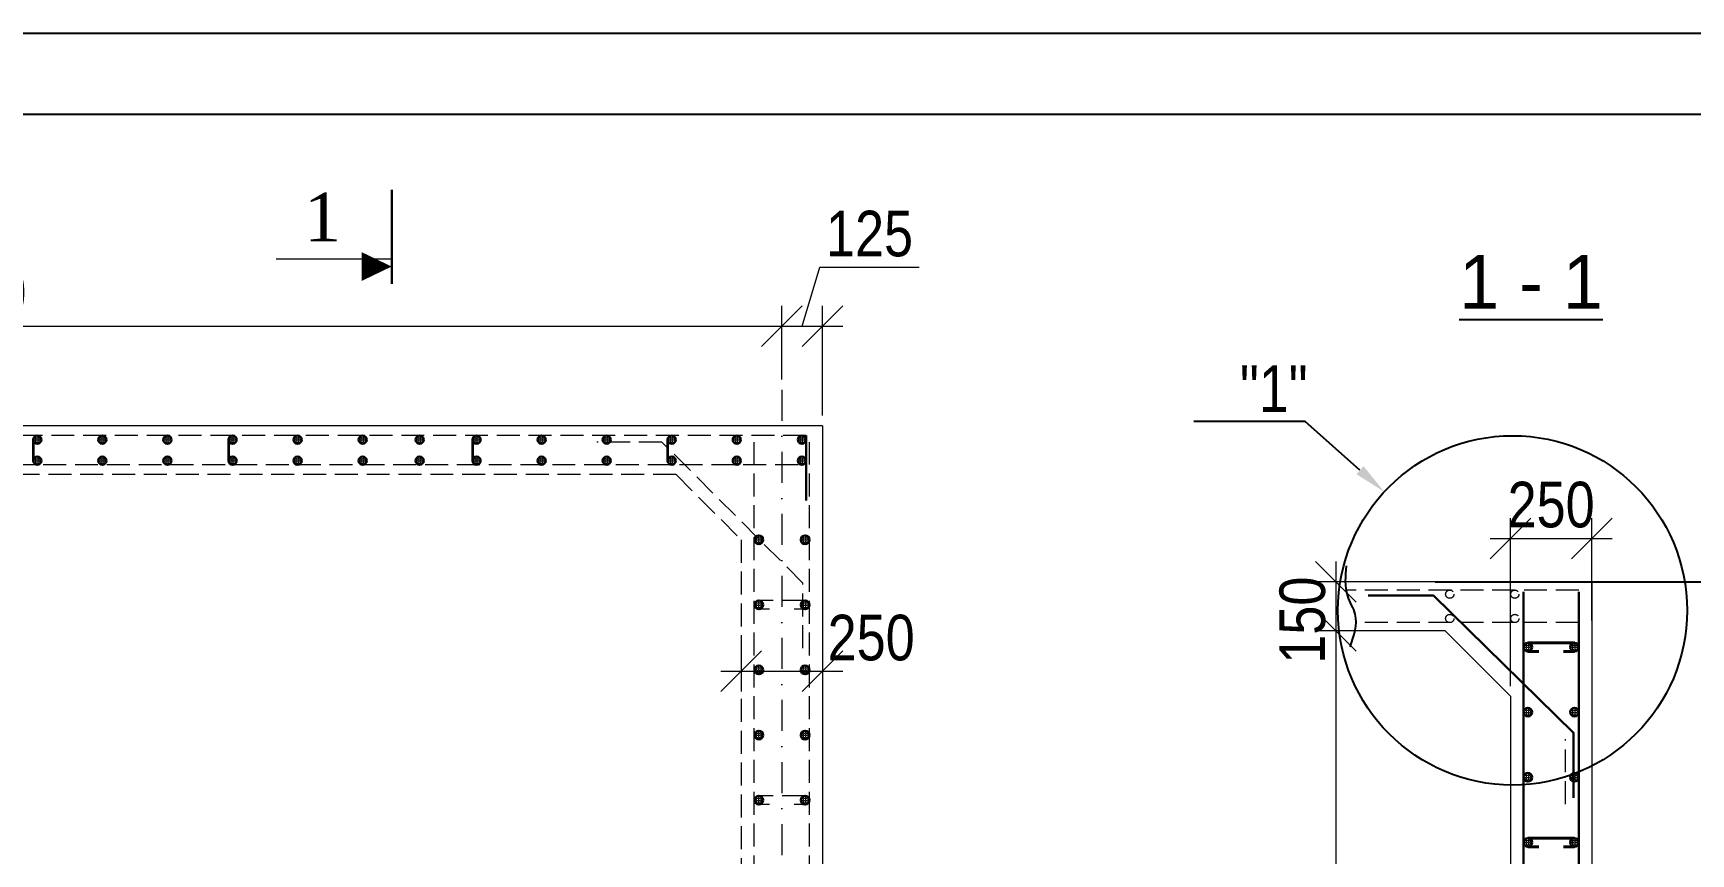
# Model space of a CAD drawing. Header units: millimetres. Extents: x 1067644 to 1117794, y -913136 to -692535.
# Drawn here: x 1088525 to 1098716, y -792781 to -787739 of the extents above; entities that cross this region are included whole.
import ezdxf
from ezdxf import colors
from ezdxf.entities.mleader import LeaderData, LeaderLine
from ezdxf.math import Vec2, Vec3

# ---------------------------------------------------------------- set-up
doc = ezdxf.new("R2010")
doc.units = ezdxf.units.MM
doc.linetypes.add('DASHDOT', pattern=[25.4, 12.7, -6.35, 0, -6.35])
doc.linetypes.add('Hidden Line', pattern=[391.222223, 282.222223, -109])
doc.layers.add('Annotation - Text', color=7, linetype='Continuous')
doc.layers.add('Layer3', color=7, linetype='Continuous', lineweight=13)
doc.styles.get("Standard").update_dxf_attribs({"font": 'a3ar(la).ttf'})
doc.styles.add('style6', font='ARIALN.TTF', dxfattribs={"height": 300})
doc.styles.add('Times New Roman', font='times.ttf')
doc.styles.add('yazitipi', font='ARIALN.TTF')
doc.dimstyles.new('sevda', dxfattribs={"dimscale": 100, "dimtxt": 2.8, "dimasz": 2.5, "dimexe": 1.25, "dimexo": 0.625, "dimtad": 1, "dimtxsty": 'yazitipi', "dimblk": 'OBLIQUE', "dimcen": 2.5, "dimdle": 1.25, "dimclrd": 253, "dimclre": 253, "dimclrt": 73, "dimaunit": 1, "dimadec": 3, "dimazin": 0, "dimtfac": 1, "dimtmove": 1, "dimatfit": 3, "dimfxl": 1, "dimlwd": 13, "dimlwe": 13, "dimarcsym": 0})

# ---------------------------------------------------------------- blocks, each defined once
blk = doc.blocks.new('_Oblique')
at = {"color": 0, "linetype": 'ByBlock', "lineweight": -2}
blk.add_line((-0.5, -0.5), (0.5, 0.5), dxfattribs=at)
blk = doc.blocks.new('*D67')
at = {"color": 253, "lineweight": 13, "ltscale": 15, "transparency": 16777216}
for p, q in [((1083127, -789919), (1083127, -789414)), ((1093127, -789867), (1093127, -789414)), ((1083002, -789539), (1093252, -789539))]:
    blk.add_line(p, q, dxfattribs=at)
at = {"layer": 'Defpoints', "color": 0, "ltscale": 15, "transparency": 16777216}
for p in [(1093127, -789539), (1093127, -789930), (1083127, -789981)]:
    blk.add_point(p, dxfattribs=at)
at = {"color": 253, "lineweight": 13, "ltscale": 15, "transparency": 16777216, "xscale": 250, "yscale": 250, "zscale": 250, "rotation": 180}
blk.add_blockref('_Oblique', (1083127, -789539), dxfattribs=at)
at = {"color": 253, "lineweight": 13, "ltscale": 15, "transparency": 16777216, "xscale": 250, "yscale": 250, "zscale": 250}
blk.add_blockref('_Oblique', (1093127, -789539), dxfattribs=at)
at = {"color": 73, "ltscale": 15, "transparency": 16777216, "insert": (1088127, -789334), "char_height": 280, "attachment_point": 5, "style": 'yazitipi'}
blk.add_mtext('5000', dxfattribs=at)
blk = doc.blocks.new('*D69')
at = {"color": 253, "lineweight": 13, "ltscale": 15, "transparency": 16777216}
for p, q in [((1093252, -789539), (1093361, -789177)), ((1093361, -789177), (1093973, -789177)), ((1093127, -789867), (1093127, -789414)), ((1093377, -790088), (1093377, -789414)), ((1093002, -789539), (1093502, -789539))]:
    blk.add_line(p, q, dxfattribs=at)
at = {"layer": 'Defpoints', "color": 0, "ltscale": 15, "transparency": 16777216}
for p in [(1093377, -789539), (1093127, -789930), (1093377, -790151)]:
    blk.add_point(p, dxfattribs=at)
at = {"color": 253, "lineweight": 13, "ltscale": 15, "transparency": 16777216, "xscale": 250, "yscale": 250, "zscale": 250, "rotation": 180}
blk.add_blockref('_Oblique', (1093127, -789539), dxfattribs=at)
at = {"color": 253, "lineweight": 13, "ltscale": 15, "transparency": 16777216, "xscale": 250, "yscale": 250, "zscale": 250}
blk.add_blockref('_Oblique', (1093377, -789539), dxfattribs=at)
at = {"color": 73, "ltscale": 15, "transparency": 16777216, "insert": (1093667, -788972), "char_height": 280, "attachment_point": 5, "style": 'yazitipi'}
blk.add_mtext('125', dxfattribs=at)
blk = doc.blocks.new('*D114')
at = {"color": 253, "lineweight": 13, "ltscale": 15, "transparency": 16777216}
for p, q in [((1093377, -791405), (1093377, -791784)), ((1092877, -791554), (1092877, -791784)), ((1092752, -791659), (1093502, -791659))]:
    blk.add_line(p, q, dxfattribs=at)
at = {"layer": 'Defpoints', "color": 0, "ltscale": 15, "transparency": 16777216}
for p in [(1093377, -791343), (1092877, -791492), (1093377, -791659)]:
    blk.add_point(p, dxfattribs=at)
at = {"color": 253, "lineweight": 13, "ltscale": 15, "transparency": 16777216, "xscale": 250, "yscale": 250, "zscale": 250, "rotation": 180}
blk.add_blockref('_Oblique', (1092877, -791659), dxfattribs=at)
at = {"color": 253, "lineweight": 13, "ltscale": 15, "transparency": 16777216, "xscale": 250, "yscale": 250, "zscale": 250}
blk.add_blockref('_Oblique', (1093377, -791659), dxfattribs=at)
at = {"color": 73, "ltscale": 15, "transparency": 16777216, "insert": (1093677, -791454), "char_height": 280, "attachment_point": 5, "style": 'yazitipi'}
blk.add_mtext('250', dxfattribs=at)
blk = doc.blocks.new('ntnntyht')
at = {"lineweight": 25}
blk.add_line((1961564, -20955), (2003567, -20955), dxfattribs=at)
at = {"lineweight": 25, "ltscale": 15}
blk.add_line((2003045, -21477), (1963653, -21477), dxfattribs=at)
blk = doc.blocks.new('*D491')
at = {"color": 253, "lineweight": 13, "ltscale": 15, "transparency": 16777216}
for p, q in [((1096534, -790985), (1096534, -791535)), ((1097162, -791110), (1096409, -791110)), ((1097142, -791410), (1096409, -791410))]:
    blk.add_line(p, q, dxfattribs=at)
at = {"layer": 'Defpoints', "color": 0, "ltscale": 15, "transparency": 16777216}
for p in [(1097225, -791110), (1096534, -791410), (1097205, -791410)]:
    blk.add_point(p, dxfattribs=at)
at = {"color": 253, "lineweight": 13, "ltscale": 15, "transparency": 16777216, "xscale": 250, "yscale": 250, "zscale": 250}
for p, rotation in [((1096534, -791110), 90), ((1096534, -791410), 270)]:
    blk.add_blockref('_Oblique', p, dxfattribs=dict(at, rotation=rotation))
at = {"color": 73, "ltscale": 15, "transparency": 16777216, "insert": (1096329, -791345), "char_height": 280, "attachment_point": 5, "rotation": 90, "style": 'yazitipi'}
blk.add_mtext('150', dxfattribs=at)
blk = doc.blocks.new('*D492')
at = {"color": 253, "lineweight": 13, "ltscale": 15, "transparency": 16777216}
for p, q in [((1096534, -791285), (1096534, -799235)), ((1096713, -791410), (1096409, -791410)), ((1097083, -799110), (1096409, -799110))]:
    blk.add_line(p, q, dxfattribs=at)
at = {"layer": 'Defpoints', "color": 0, "ltscale": 15, "transparency": 16777216}
for p in [(1096776, -791410), (1096534, -799110), (1097146, -799110)]:
    blk.add_point(p, dxfattribs=at)
at = {"color": 253, "lineweight": 13, "ltscale": 15, "transparency": 16777216, "xscale": 250, "yscale": 250, "zscale": 250}
for p, rotation in [((1096534, -791410), 90), ((1096534, -799110), 270)]:
    blk.add_blockref('_Oblique', p, dxfattribs=dict(at, rotation=rotation))
at = {"color": 73, "ltscale": 15, "transparency": 16777216, "insert": (1096329, -795260), "char_height": 280, "attachment_point": 5, "rotation": 90, "style": 'yazitipi'}
blk.add_mtext('3850', dxfattribs=at)
blk = doc.blocks.new('*D497')
at = {"color": 253, "lineweight": 13, "ltscale": 15, "transparency": 16777216}
for p, q in [((1097607, -791750), (1097607, -790718)), ((1098107, -791348), (1098107, -790718)), ((1097482, -790843), (1098232, -790843))]:
    blk.add_line(p, q, dxfattribs=at)
at = {"layer": 'Defpoints', "color": 0, "ltscale": 15, "transparency": 16777216}
for p in [(1098107, -790843), (1098107, -791410), (1097607, -791812)]:
    blk.add_point(p, dxfattribs=at)
at = {"color": 253, "lineweight": 13, "ltscale": 15, "transparency": 16777216, "xscale": 250, "yscale": 250, "zscale": 250, "rotation": 180}
blk.add_blockref('_Oblique', (1097607, -790843), dxfattribs=at)
at = {"color": 253, "lineweight": 13, "ltscale": 15, "transparency": 16777216, "xscale": 250, "yscale": 250, "zscale": 250}
blk.add_blockref('_Oblique', (1098107, -790843), dxfattribs=at)
at = {"color": 73, "ltscale": 15, "transparency": 16777216, "insert": (1097857, -790637), "char_height": 280, "attachment_point": 5, "style": 'yazitipi'}
blk.add_mtext('250', dxfattribs=at)

msp = doc.modelspace()

# ---------------------------------------------------------------- hatches: boundary and pattern name
at = {"lineweight": 9, "ltscale": 15}
h = msp.add_hatch(dxfattribs=at)
h.set_pattern_fill('ANGLE', color=256, scale=1.9)
h.set_pattern_definition([(0, (-822978.165, 653661.425), (0, 13.2715), [9.652, -3.6195]), (90, (-822978.165, 653661.425), (-13.2715, 8e-16), [9.652, -3.6195])])
edge = h.paths.add_edge_path()
edge.add_arc((1088550.99, -790236.322), 25.429, 0, 360)
h = msp.add_hatch(dxfattribs=at)
h.set_pattern_fill('ANGLE', color=256, scale=1.9)
h.set_pattern_definition([(0, (-822578.165, 653661.425), (0, 13.2715), [9.652, -3.6195]), (90, (-822578.165, 653661.425), (-13.2715, 8e-16), [9.652, -3.6195])])
edge = h.paths.add_edge_path()
edge.add_arc((1088950.99, -790236.322), 25.429, 0, 360)
h = msp.add_hatch(dxfattribs=at)
h.set_pattern_fill('ANGLE', color=256, scale=1.9)
h.set_pattern_definition([(0, (-822178.165, 653661.425), (0, 13.2715), [9.652, -3.6195]), (90, (-822178.165, 653661.425), (-13.2715, 8e-16), [9.652, -3.6195])])
edge = h.paths.add_edge_path()
edge.add_arc((1089350.99, -790236.322), 25.429, 0, 360)
h = msp.add_hatch(dxfattribs=at)
h.set_pattern_fill('ANGLE', color=256, scale=1.9)
h.set_pattern_definition([(0, (-821778.165, 653661.425), (0, 13.2715), [9.652, -3.6195]), (90, (-821778.165, 653661.425), (-13.2715, 8e-16), [9.652, -3.6195])])
edge = h.paths.add_edge_path()
edge.add_arc((1089750.99, -790236.322), 25.429, 0, 360)
h = msp.add_hatch(dxfattribs=at)
h.set_pattern_fill('ANGLE', color=256, scale=1.9)
h.set_pattern_definition([(0, (-821378.165, 653661.425), (0, 13.2715), [9.652, -3.6195]), (90, (-821378.165, 653661.425), (-13.2715, 8e-16), [9.652, -3.6195])])
edge = h.paths.add_edge_path()
edge.add_arc((1090150.99, -790236.322), 25.429, 0, 360)
h = msp.add_hatch(dxfattribs=at)
h.set_pattern_fill('ANGLE', color=256, scale=1.9)
h.set_pattern_definition([(0, (-820978.165, 653661.425), (0, 13.2715), [9.652, -3.6195]), (90, (-820978.165, 653661.425), (-13.2715, 8e-16), [9.652, -3.6195])])
edge = h.paths.add_edge_path()
edge.add_arc((1090550.99, -790236.322), 25.429, 0, 360)
h = msp.add_hatch(dxfattribs=at)
h.set_pattern_fill('ANGLE', color=256, scale=1.9)
h.set_pattern_definition([(0, (-820628.165, 653661.425), (0, 13.2715), [9.652, -3.6195]), (90, (-820628.165, 653661.425), (-13.2715, 8e-16), [9.652, -3.6195])])
edge = h.paths.add_edge_path()
edge.add_arc((1090900.99, -790236.322), 25.429, 0, 360)
h = msp.add_hatch(dxfattribs=at)
h.set_pattern_fill('ANGLE', color=256, scale=1.9)
h.set_pattern_definition([(0, (-820278.165, 653661.425), (0, 13.2715), [9.652, -3.6195]), (90, (-820278.165, 653661.425), (-13.2715, 8e-16), [9.652, -3.6195])])
edge = h.paths.add_edge_path()
edge.add_arc((1091250.99, -790236.322), 25.429, 0, 360)
h = msp.add_hatch(dxfattribs=at)
h.set_pattern_fill('ANGLE', color=256, scale=1.9)
h.set_pattern_definition([(0, (-819878.165, 653661.425), (0, 13.2715), [9.652, -3.6195]), (90, (-819878.165, 653661.425), (-13.2715, 8e-16), [9.652, -3.6195])])
edge = h.paths.add_edge_path()
edge.add_arc((1091650.99, -790236.322), 25.429, 0, 360)
h = msp.add_hatch(dxfattribs=at)
h.set_pattern_fill('ANGLE', color=256, scale=1.9)
h.set_pattern_definition([(0, (-819478.165, 653661.425), (0, 13.2715), [9.652, -3.6195]), (90, (-819478.165, 653661.425), (-13.2715, 8e-16), [9.652, -3.6195])])
edge = h.paths.add_edge_path()
edge.add_arc((1092050.99, -790236.322), 25.429, 0, 360)
h = msp.add_hatch(dxfattribs=at)
h.set_pattern_fill('ANGLE', color=256, scale=1.9)
h.set_pattern_definition([(0, (-819078.165, 653661.425), (0, 13.2715), [9.652, -3.6195]), (90, (-819078.165, 653661.425), (-13.2715, 8e-16), [9.652, -3.6195])])
edge = h.paths.add_edge_path()
edge.add_arc((1092450.99, -790236.322), 25.429, 0, 360)
h = msp.add_hatch(dxfattribs=at)
h.set_pattern_fill('ANGLE', color=256, scale=1.9)
h.set_pattern_definition([(0, (-818678.165, 653661.425), (0, 13.2715), [9.652, -3.6195]), (90, (-818678.165, 653661.425), (-13.2715, 8e-16), [9.652, -3.6195])])
edge = h.paths.add_edge_path()
edge.add_arc((1092850.99, -790236.322), 25.429, 0, 360)
h = msp.add_hatch(dxfattribs=at)
h.set_pattern_fill('ANGLE', color=256, scale=1.9)
h.set_pattern_definition([(0, (-818278.165, 653661.425), (0, 13.2715), [9.652, -3.6195]), (90, (-818278.165, 653661.425), (-13.2715, 8e-16), [9.652, -3.6195])])
edge = h.paths.add_edge_path()
edge.add_arc((1093250.99, -790236.322), 25.429, 0, 360)
h = msp.add_hatch(dxfattribs=at)
h.set_pattern_fill('ANGLE', color=256, scale=1.9)
h.set_pattern_definition([(0, (-822978.165, 653532.283), (0, 13.2715), [9.652, -3.6195]), (90, (-822978.165, 653532.283), (-13.2715, 8e-16), [9.652, -3.6195])])
edge = h.paths.add_edge_path()
edge.add_arc((1088550.99, -790365.464), 25.429, 0, 360)
h = msp.add_hatch(dxfattribs=at)
h.set_pattern_fill('ANGLE', color=256, scale=1.9)
h.set_pattern_definition([(0, (-822578.165, 653532.283), (0, 13.2715), [9.652, -3.6195]), (90, (-822578.165, 653532.283), (-13.2715, 8e-16), [9.652, -3.6195])])
edge = h.paths.add_edge_path()
edge.add_arc((1088950.99, -790365.464), 25.429, 0, 360)
h = msp.add_hatch(dxfattribs=at)
h.set_pattern_fill('ANGLE', color=256, scale=1.9)
h.set_pattern_definition([(0, (-822178.165, 653532.283), (0, 13.2715), [9.652, -3.6195]), (90, (-822178.165, 653532.283), (-13.2715, 8e-16), [9.652, -3.6195])])
edge = h.paths.add_edge_path()
edge.add_arc((1089350.99, -790365.464), 25.429, 0, 360)
h = msp.add_hatch(dxfattribs=at)
h.set_pattern_fill('ANGLE', color=256, scale=1.9)
h.set_pattern_definition([(0, (-821778.165, 653532.283), (0, 13.2715), [9.652, -3.6195]), (90, (-821778.165, 653532.283), (-13.2715, 8e-16), [9.652, -3.6195])])
edge = h.paths.add_edge_path()
edge.add_arc((1089750.99, -790365.464), 25.429, 0, 360)
h = msp.add_hatch(dxfattribs=at)
h.set_pattern_fill('ANGLE', color=256, scale=1.9)
h.set_pattern_definition([(0, (-821378.165, 653532.283), (0, 13.2715), [9.652, -3.6195]), (90, (-821378.165, 653532.283), (-13.2715, 8e-16), [9.652, -3.6195])])
edge = h.paths.add_edge_path()
edge.add_arc((1090150.99, -790365.464), 25.429, 0, 360)
h = msp.add_hatch(dxfattribs=at)
h.set_pattern_fill('ANGLE', color=256, scale=1.9)
h.set_pattern_definition([(0, (-820978.165, 653532.283), (0, 13.2715), [9.652, -3.6195]), (90, (-820978.165, 653532.283), (-13.2715, 8e-16), [9.652, -3.6195])])
edge = h.paths.add_edge_path()
edge.add_arc((1090550.99, -790365.464), 25.429, 0, 360)
h = msp.add_hatch(dxfattribs=at)
h.set_pattern_fill('ANGLE', color=256, scale=1.9)
h.set_pattern_definition([(0, (-820628.165, 653532.283), (0, 13.2715), [9.652, -3.6195]), (90, (-820628.165, 653532.283), (-13.2715, 8e-16), [9.652, -3.6195])])
edge = h.paths.add_edge_path()
edge.add_arc((1090900.99, -790365.464), 25.429, 0, 360)
h = msp.add_hatch(dxfattribs=at)
h.set_pattern_fill('ANGLE', color=256, scale=1.9)
h.set_pattern_definition([(0, (-820278.165, 653532.283), (0, 13.2715), [9.652, -3.6195]), (90, (-820278.165, 653532.283), (-13.2715, 8e-16), [9.652, -3.6195])])
edge = h.paths.add_edge_path()
edge.add_arc((1091250.99, -790365.464), 25.429, 0, 360)
h = msp.add_hatch(dxfattribs=at)
h.set_pattern_fill('ANGLE', color=256, scale=1.9)
h.set_pattern_definition([(0, (-819878.165, 653532.283), (0, 13.2715), [9.652, -3.6195]), (90, (-819878.165, 653532.283), (-13.2715, 8e-16), [9.652, -3.6195])])
edge = h.paths.add_edge_path()
edge.add_arc((1091650.99, -790365.464), 25.429, 0, 360)
h = msp.add_hatch(dxfattribs=at)
h.set_pattern_fill('ANGLE', color=256, scale=1.9)
h.set_pattern_definition([(0, (-819478.165, 653532.283), (0, 13.2715), [9.652, -3.6195]), (90, (-819478.165, 653532.283), (-13.2715, 8e-16), [9.652, -3.6195])])
edge = h.paths.add_edge_path()
edge.add_arc((1092050.99, -790365.464), 25.429, 0, 360)
h = msp.add_hatch(dxfattribs=at)
h.set_pattern_fill('ANGLE', color=256, scale=1.9)
h.set_pattern_definition([(0, (-819078.165, 653532.283), (0, 13.2715), [9.652, -3.6195]), (90, (-819078.165, 653532.283), (-13.2715, 8e-16), [9.652, -3.6195])])
edge = h.paths.add_edge_path()
edge.add_arc((1092450.99, -790365.464), 25.429, 0, 360)
h = msp.add_hatch(dxfattribs=at)
h.set_pattern_fill('ANGLE', color=256, scale=1.9)
h.set_pattern_definition([(0, (-818678.165, 653532.283), (0, 13.2715), [9.652, -3.6195]), (90, (-818678.165, 653532.283), (-13.2715, 8e-16), [9.652, -3.6195])])
edge = h.paths.add_edge_path()
edge.add_arc((1092850.99, -790365.464), 25.429, 0, 360)
h = msp.add_hatch(dxfattribs=at)
h.set_pattern_fill('ANGLE', color=256, scale=1.9)
h.set_pattern_definition([(0, (-818278.165, 653532.283), (0, 13.2715), [9.652, -3.6195]), (90, (-818278.165, 653532.283), (-13.2715, 8e-16), [9.652, -3.6195])])
edge = h.paths.add_edge_path()
edge.add_arc((1093250.99, -790365.464), 25.429, 0, 360)
h = msp.add_hatch(dxfattribs=at)
h.set_pattern_fill('ANGLE', color=256, scale=2)
h.set_pattern_definition([(0, (-910367.614, 729041.473), (0, 13.97), [10.16, -3.81]), (90, (-910367.614, 729041.473), (-13.97, 9e-16), [10.16, -3.81])])
edge = h.paths.add_edge_path()
edge.add_arc((1092986.508, -790850.893), 26.767, 0, 360)
h = msp.add_hatch(dxfattribs=at)
h.set_pattern_fill('ANGLE', color=256, scale=2)
h.set_pattern_definition([(0, (-910651.762, 729041.473), (0, 13.97), [10.16, -3.81]), (90, (-910651.762, 729041.473), (-13.97, 9e-16), [10.16, -3.81])])
edge = h.paths.add_edge_path()
edge.add_arc((1093270.656, -790850.893), 26.767, 0, 360)
h = msp.add_hatch(dxfattribs=at)
h.set_pattern_fill('ANGLE', color=256, scale=2)
h.set_pattern_definition([(0, (-910367.614, 728641.473), (0, 13.97), [10.16, -3.81]), (90, (-910367.614, 728641.473), (-13.97, 9e-16), [10.16, -3.81])])
edge = h.paths.add_edge_path()
edge.add_arc((1092986.508, -791250.893), 26.767, 0, 360)
h = msp.add_hatch(dxfattribs=at)
h.set_pattern_fill('ANGLE', color=256, scale=2)
h.set_pattern_definition([(0, (-910651.762, 728641.473), (0, 13.97), [10.16, -3.81]), (90, (-910651.762, 728641.473), (-13.97, 9e-16), [10.16, -3.81])])
edge = h.paths.add_edge_path()
edge.add_arc((1093270.656, -791250.893), 26.767, 0, 360)
h = msp.add_hatch(dxfattribs=at)
h.set_pattern_fill('ANGLE', color=256, scale=2)
h.set_pattern_definition([(0, (-914422.159, 728382.203), (0, 13.97), [10.16, -3.81]), (90, (-914422.159, 728382.203), (-13.97, 9e-16), [10.16, -3.81])])
edge = h.paths.add_edge_path()
edge.add_arc((1097713.794, -791510.163), 26.767, 0, 360)
h = msp.add_hatch(dxfattribs=at)
h.set_pattern_fill('ANGLE', color=256, scale=2)
h.set_pattern_definition([(0, (-914135.694, 728382.203), (0, 13.97), [10.16, -3.81]), (90, (-914135.694, 728382.203), (-13.97, 9e-16), [10.16, -3.81])])
edge = h.paths.add_edge_path()
edge.add_arc((1098000.259, -791510.163), 26.767, 0, 360)
h = msp.add_hatch(dxfattribs=at)
h.set_pattern_fill('ANGLE', color=256, scale=2)
h.set_pattern_definition([(0, (-910367.614, 728241.473), (0, 13.97), [10.16, -3.81]), (90, (-910367.614, 728241.473), (-13.97, 9e-16), [10.16, -3.81])])
edge = h.paths.add_edge_path()
edge.add_arc((1092986.508, -791650.893), 26.767, 0, 360)
h = msp.add_hatch(dxfattribs=at)
h.set_pattern_fill('ANGLE', color=256, scale=2)
h.set_pattern_definition([(0, (-910651.762, 728241.473), (0, 13.97), [10.16, -3.81]), (90, (-910651.762, 728241.473), (-13.97, 9e-16), [10.16, -3.81])])
edge = h.paths.add_edge_path()
edge.add_arc((1093270.656, -791650.893), 26.767, 0, 360)
h = msp.add_hatch(dxfattribs=at)
h.set_pattern_fill('ANGLE', color=256, scale=2)
h.set_pattern_definition([(0, (-914422.159, 727982.203), (0, 13.97), [10.16, -3.81]), (90, (-914422.159, 727982.203), (-13.97, 9e-16), [10.16, -3.81])])
edge = h.paths.add_edge_path()
edge.add_arc((1097713.794, -791910.163), 26.767, 0, 360)
h = msp.add_hatch(dxfattribs=at)
h.set_pattern_fill('ANGLE', color=256, scale=2)
h.set_pattern_definition([(0, (-914135.694, 727982.203), (0, 13.97), [10.16, -3.81]), (90, (-914135.694, 727982.203), (-13.97, 9e-16), [10.16, -3.81])])
edge = h.paths.add_edge_path()
edge.add_arc((1098000.259, -791910.163), 26.767, 0, 360)
h = msp.add_hatch(dxfattribs=at)
h.set_pattern_fill('ANGLE', color=256, scale=2)
h.set_pattern_definition([(0, (-910367.614, 727841.473), (0, 13.97), [10.16, -3.81]), (90, (-910367.614, 727841.473), (-13.97, 9e-16), [10.16, -3.81])])
edge = h.paths.add_edge_path()
edge.add_arc((1092986.508, -792050.893), 26.767, 0, 360)
h = msp.add_hatch(dxfattribs=at)
h.set_pattern_fill('ANGLE', color=256, scale=2)
h.set_pattern_definition([(0, (-910651.762, 727841.473), (0, 13.97), [10.16, -3.81]), (90, (-910651.762, 727841.473), (-13.97, 9e-16), [10.16, -3.81])])
edge = h.paths.add_edge_path()
edge.add_arc((1093270.656, -792050.893), 26.767, 0, 360)
h = msp.add_hatch(dxfattribs=at)
h.set_pattern_fill('ANGLE', color=256, scale=2)
h.set_pattern_definition([(0, (-914422.159, 727582.203), (0, 13.97), [10.16, -3.81]), (90, (-914422.159, 727582.203), (-13.97, 9e-16), [10.16, -3.81])])
edge = h.paths.add_edge_path()
edge.add_arc((1097713.794, -792310.163), 26.767, 0, 360)
h = msp.add_hatch(dxfattribs=at)
h.set_pattern_fill('ANGLE', color=256, scale=2)
h.set_pattern_definition([(0, (-914135.694, 727582.203), (0, 13.97), [10.16, -3.81]), (90, (-914135.694, 727582.203), (-13.97, 9e-16), [10.16, -3.81])])
edge = h.paths.add_edge_path()
edge.add_arc((1098000.259, -792310.163), 26.767, 0, 360)
h = msp.add_hatch(dxfattribs=at)
h.set_pattern_fill('ANGLE', color=256, scale=2)
h.set_pattern_definition([(0, (-910367.614, 727441.473), (0, 13.97), [10.16, -3.81]), (90, (-910367.614, 727441.473), (-13.97, 9e-16), [10.16, -3.81])])
edge = h.paths.add_edge_path()
edge.add_arc((1092986.508, -792450.893), 26.767, 0, 360)
h = msp.add_hatch(dxfattribs=at)
h.set_pattern_fill('ANGLE', color=256, scale=2)
h.set_pattern_definition([(0, (-910651.762, 727441.473), (0, 13.97), [10.16, -3.81]), (90, (-910651.762, 727441.473), (-13.97, 9e-16), [10.16, -3.81])])
edge = h.paths.add_edge_path()
edge.add_arc((1093270.656, -792450.893), 26.767, 0, 360)
h = msp.add_hatch(dxfattribs=at)
h.set_pattern_fill('ANGLE', color=256, scale=2)
h.set_pattern_definition([(0, (-914422.159, 727182.203), (0, 13.97), [10.16, -3.81]), (90, (-914422.159, 727182.203), (-13.97, 9e-16), [10.16, -3.81])])
edge = h.paths.add_edge_path()
edge.add_arc((1097713.794, -792710.163), 26.767, 0, 360)
h = msp.add_hatch(dxfattribs=at)
h.set_pattern_fill('ANGLE', color=256, scale=2)
h.set_pattern_definition([(0, (-914135.694, 727182.203), (0, 13.97), [10.16, -3.81]), (90, (-914135.694, 727182.203), (-13.97, 9e-16), [10.16, -3.81])])
edge = h.paths.add_edge_path()
edge.add_arc((1098000.259, -792710.163), 26.767, 0, 360)

# ---------------------------------------------------------------- linework, layer by layer
at = {"linetype": 'DASHDOT', "lineweight": 15, "ltscale": 15}
msp.add_line((1093127.423, -789929.904), (1093127.423, -800247.18), dxfattribs=at)
at = {"lineweight": 13, "ltscale": 15}
for p, q in [((1093377.423, -790150.893), (1082877.423, -790150.893)), ((1093377.423, -790150.893), (1093377.423, -798150.893)), ((1098569.121, -791110.163), (1097144.932, -791110.163))]:
    msp.add_line(p, q, dxfattribs=at)
at = {"color": 161, "linetype": 'Hidden Line', "lineweight": 13, "ltscale": 0.5}
for p, q in [((1093277.423, -790210.893), (1082977.423, -790210.893)), ((1092957.423, -798604.494), (1092957.423, -790250.893)), ((1093297.423, -798604.494), (1093297.423, -790250.893)), ((1093227.423, -790390.893), (1083027.423, -790390.893)), ((1098027.026, -791160.163), (1096597.71, -791160.163)), ((1093270.656, -791224.126), (1092986.508, -791224.126)), ((1093052.588, -791277.66), (1092986.508, -791277.66)), ((1093270.656, -791277.66), (1093204.576, -791277.66)), ((1098027.026, -791360.163), (1096657.471, -791360.163)), ((1097945.154, -792475.415), (1097945.154, -792075.415)), ((1093270.656, -792424.126), (1092986.508, -792424.126)), ((1093052.588, -792477.66), (1092986.508, -792477.66)), ((1093270.656, -792477.66), (1093204.576, -792477.66))]:
    msp.add_line(p, q, dxfattribs=at)
at = {"color": 6, "lineweight": 35, "ltscale": 15}
for p, q in [((1088525.561, -790236.322), (1088525.561, -790365.464)), ((1089725.561, -790236.322), (1089725.561, -790365.464)), ((1091225.561, -790236.322), (1091225.561, -790365.464)), ((1092425.561, -790236.322), (1092425.561, -790365.464))]:
    msp.add_line(p, q, dxfattribs=at)
at = {"lineweight": 30, "ltscale": 15}
msp.add_line((1093277.423, -790210.893), (1093277.423, -790610.893), dxfattribs=at)
at = {"color": 71, "linetype": 'Hidden Line', "lineweight": 13, "ltscale": 0.5}
for p, q in [((1092477.423, -790450.893), (1083777.423, -790450.893)), ((1092477.423, -790450.893), (1092877.423, -790850.893)), ((1092877.423, -790850.893), (1092877.423, -797750.893))]:
    msp.add_line(p, q, dxfattribs=at)
at = {"ltscale": 15}
for p, q in [((1097144.932, -791110.163), (1098569.121, -791110.163)), ((1098141.56, -791110.163), (1099239.822, -791110.163))]:
    msp.add_line(p, q, dxfattribs=at)
at = {"linetype": 'ByBlock', "lineweight": 30, "ltscale": 0.5}
for p, q in [((1097687.026, -799563.764), (1097687.026, -791170.163)), ((1098027.026, -799563.764), (1098027.026, -791170.163))]:
    msp.add_line(p, q, dxfattribs=at)
at = {"color": 3, "lineweight": 15, "ltscale": 15}
for q in [(1096534.156, -791410.163), (1097607.026, -791812.215)]:
    msp.add_line((1097204.975, -791410.163), q, dxfattribs=at)
at = {"lineweight": 40, "ltscale": 15}
for p, q in [((1097713.794, -791483.396), (1098000.259, -791483.396)), ((1097713.794, -791536.931), (1097781.078, -791536.931)), ((1097932.974, -791536.931), (1098000.259, -791536.931)), ((1097713.794, -792683.396), (1098000.259, -792683.396)), ((1097713.794, -792736.931), (1097781.078, -792736.931)), ((1097932.974, -792736.931), (1098000.259, -792736.931))]:
    msp.add_line(p, q, dxfattribs=at)
at = {"color": 161, "linetype": 'Hidden Line', "lineweight": 13, "ltscale": 0.5}
msp.add_lwpolyline([(1093257.423, -791517.756), (1093257.423, -791117.756), (1092390.561, -790250.893), (1091990.561, -790250.893)], dxfattribs=at)
at = {"color": 3, "lineweight": 15, "ltscale": 15}
for points in [[(1098107.026, -791110.163), (1098107.026, -799110.163)], [(1097607.026, -791812.215), (1097607.026, -798711.775)]]:
    msp.add_lwpolyline(points, dxfattribs=at)
at = {"lineweight": 30, "ltscale": 15}
msp.add_lwpolyline([(1097995.259, -792436.485), (1097995.259, -792036.485), (1097133.103, -791194.175), (1096733.103, -791194.175)], dxfattribs=at)
for centre, radius in [((1088550.99, -790236.322), 25.429), ((1088950.99, -790236.322), 25.429), ((1089350.99, -790236.322), 25.429), ((1089750.99, -790236.322), 25.429), ((1090150.99, -790236.322), 25.429), ((1090550.99, -790236.322), 25.429), ((1090900.99, -790236.322), 25.429), ((1091250.99, -790236.322), 25.429), ((1091650.99, -790236.322), 25.429), ((1092050.99, -790236.322), 25.429), ((1092450.99, -790236.322), 25.429), ((1092850.99, -790236.322), 25.429), ((1093250.99, -790236.322), 25.429), ((1088550.99, -790365.464), 25.429), ((1088950.99, -790365.464), 25.429), ((1089350.99, -790365.464), 25.429), ((1089750.99, -790365.464), 25.429), ((1090150.99, -790365.464), 25.429), ((1090550.99, -790365.464), 25.429), ((1090900.99, -790365.464), 25.429), ((1091250.99, -790365.464), 25.429), ((1091650.99, -790365.464), 25.429), ((1092050.99, -790365.464), 25.429), ((1092450.99, -790365.464), 25.429), ((1092850.99, -790365.464), 25.429), ((1093250.99, -790365.464), 25.429), ((1092986.508, -790850.893), 26.767), ((1093270.656, -790850.893), 26.767), ((1092986.508, -791250.893), 26.767), ((1093270.656, -791250.893), 26.767), ((1097713.794, -791510.163), 26.767), ((1098000.259, -791510.163), 26.767), ((1092986.508, -791650.893), 26.767), ((1093270.656, -791650.893), 26.767), ((1097713.794, -791910.163), 26.767), ((1098000.259, -791910.163), 26.767), ((1092986.508, -792050.893), 26.767), ((1093270.656, -792050.893), 26.767), ((1097713.794, -792310.163), 26.767), ((1098000.259, -792310.163), 26.767), ((1092986.508, -792450.893), 26.767), ((1093270.656, -792450.893), 26.767), ((1097713.794, -792710.163), 26.767), ((1098000.259, -792710.163), 26.767)]:
    msp.add_circle(centre, radius, dxfattribs=at)
at = {"ltscale": 15}
msp.add_circle((1097619.758, -791284.838), 1073.096, dxfattribs=at)
at = {"color": 161, "linetype": 'Hidden Line', "lineweight": 13, "ltscale": 0.5}
for centre in [(1097233.859, -791185.592), (1097633.859, -791185.592), (1097233.859, -791334.734), (1097633.859, -791334.734)]:
    msp.add_circle(centre, 25.429, dxfattribs=at)
at = {"ltscale": 15}
msp.add_open_spline([(1096621.899, -791509.524), (1096645.383, -791440.769), (1096682.877, -791330.994), (1096583.034, -791179.578), (1096593.569, -791074.917), (1096599.924, -791011.779)], degree=3, knots=[0, 0, 0, 0, 203.417468507, 324.780879943, 509.319717923, 509.319717923, 509.319717923, 509.319717923], dxfattribs=at)
at = {"layer": 'Annotation - Text', "color": 7, "lineweight": 30, "ltscale": 20}
msp.add_line((1090729.37, -788701.117), (1090729.37, -789279.768), dxfattribs=at)
at = {"layer": 'Annotation - Text', "color": 7, "lineweight": 13, "ltscale": 20}
msp.add_line((1090729.37, -789127.91), (1090019.523, -789127.91), dxfattribs=at)
at = {"layer": 'Annotation - Text', "lineweight": 13, "ltscale": 20}
msp.add_line((1090575.987, -789127.91), (1090019.523, -789127.91), dxfattribs=at)

# ---------------------------------------------------------------- block references
at = {"color": 3, "xscale": 0.9570868817713122, "yscale": 0.9570868817713122, "zscale": 0.9570868817713122}
msp.add_blockref('ntnntyht', (-799793.986, -767683.728), dxfattribs=at)

# ---------------------------------------------------------------- texts
at = {"color": 0, "lineweight": 30, "ltscale": 20, "insert": (1090190.903, -788718.446), "char_height": 300, "attachment_point": 1}
msp.add_mtext('{\\fTimes New Roman|b0|i0|c0|p18;1}', dxfattribs=at)
at = {"layer": 'Annotation - Text', "lineweight": 13, "ltscale": 20, "insert": (1090508.206, -789022.992), "char_height": 200, "attachment_point": 3, "rotation": 90, "style": 'Times New Roman'}
msp.add_mtext_dynamic_manual_height_columns('{\\fArial|b0|i0|c204|p34;\\H1.0833x;▼}', width=1371.9513, gutter_width=12.5, heights=[0], dxfattribs=at)
at = {"layer": 'Layer3', "color": 0, "lineweight": 25, "insert": (1094021.055, -789102.325), "char_height": 520, "width": 7423.62436, "attachment_point": 1}
msp.add_mtext('\\pxqc;{\\H0.63462x;\\L1 - 1}', dxfattribs=at)

# ---------------------------------------------------------------- dimensions: what is measured, and where the dimension line sits
at = {"ltscale": 15}
for base, p1, p2, picture, middle in [((1093377.423, -789538.982), (1093127.423, -789929.904), (1093377.423, -790150.893), '*D69', (1093423.437, -788971.811)), ((1093127.423, -789538.982), (1083127.423, -789981.227), (1093127.423, -789929.904), '*D67', (1088127.423, -789333.521))]:
    dim = msp.add_linear_dim(base=base, p1=p1, p2=p2, dimstyle='sevda', override={"dimlfac": 0.5}, dxfattribs=at)
    dim.commit()
    dim.dimension.update_dxf_attribs({"geometry": picture, "text_midpoint": middle})
for base, p1, p2, picture, middle in [((1098107.026, -790842.782), (1097607.026, -791812.215), (1098107.026, -791410.163), '*D497', (1097857.026, -790842.782)), ((1093377.423, -791659.107), (1092877.423, -791491.849), (1093377.423, -791342.854), '*D114', (1093677.025, -791659.107))]:
    dim = msp.add_linear_dim(base=base, p1=p1, p2=p2, dimstyle='sevda', override={"dimlfac": 0.5}, dxfattribs=at)
    dim.commit()
    dim.dimension.update_dxf_attribs({"geometry": picture, "text_midpoint": middle, "dimtype": 160})
dim = msp.add_linear_dim(base=(1096534.156, -791410.163), p1=(1097224.966, -791110.163), p2=(1097204.975, -791410.163), angle=90, dimstyle='sevda', override={"dimlfac": 0.5}, dxfattribs=at)
dim.commit()
dim.dimension.update_dxf_attribs({"geometry": '*D491', "text_midpoint": (1096534.156, -791344.915), "dimtype": 160})
dim = msp.add_linear_dim(base=(1096534.156, -799110.163), p1=(1096775.815, -791410.163), p2=(1097145.904, -799110.163), angle=90, dimstyle='sevda', override={"dimtad": 3, "dimlfac": 0.5}, dxfattribs=at)
dim.commit()
dim.dimension.update_dxf_attribs({"geometry": '*D492', "text_midpoint": (1096328.696, -795260.163)})

# ---------------------------------------------------------------- leaders
at = {"color": 13, "linetype": 'ByBlock', "lineweight": 9}
ml = msp.add_multileader_mtext('Standard', dxfattribs=at)
ml.set_content('{\\fArial Narrow|b0|i0|c238|p34;\\C256;"1" }', color=3, style='style6')
ml.set_leader_properties()
ml.build(insert=Vec2(0, 0))
ml.multileader.update_dxf_attribs({"text_left_attachment_type": 6, "text_right_attachment_type": 6, "dogleg_length": 0.36, "arrow_head_size": 200})
ctx = ml.context
ctx.base_point, ctx.char_height, ctx.arrow_head_size, ctx.landing_gap_size, ctx.plane_origin = Vec3(1095958.39, -790124.641), 287.5392, 200, 0.15, Vec3(1090763.931, -784347.544)
ctx.left_attachment, ctx.right_attachment, ctx.text_align_type = 6, 6, 1
notes = []
notes.append((ctx, [(1, (1, 1, 0), (1096345.64, -790124.641), (-1, 0), 0.36, [(0, [(1096831.423, -790556.784)], 0, [])])]))
ctx.mtext.insert, ctx.mtext.alignment, ctx.mtext.flow_direction = Vec3(1096151.835, -789779.594), 2, 5
for ctx, leaders in notes:
    for number, flags, end, landing, length, lines in leaders:
        leader = LeaderData()
        leader.index, (leader.has_last_leader_line, leader.has_dogleg_vector, leader.attachment_direction) = number, flags
        leader.last_leader_point, leader.dogleg_vector, leader.dogleg_length = Vec3(end), Vec3(landing), length
        for number, points, colour, breaks in lines:
            line = LeaderLine()
            line.index, line.vertices, line.color, line.breaks = number, Vec3.list(points), colors.encode_raw_color(colour), breaks
            leader.lines.append(line)
        ctx.leaders.append(leader)

doc.saveas('drawing.dxf')
